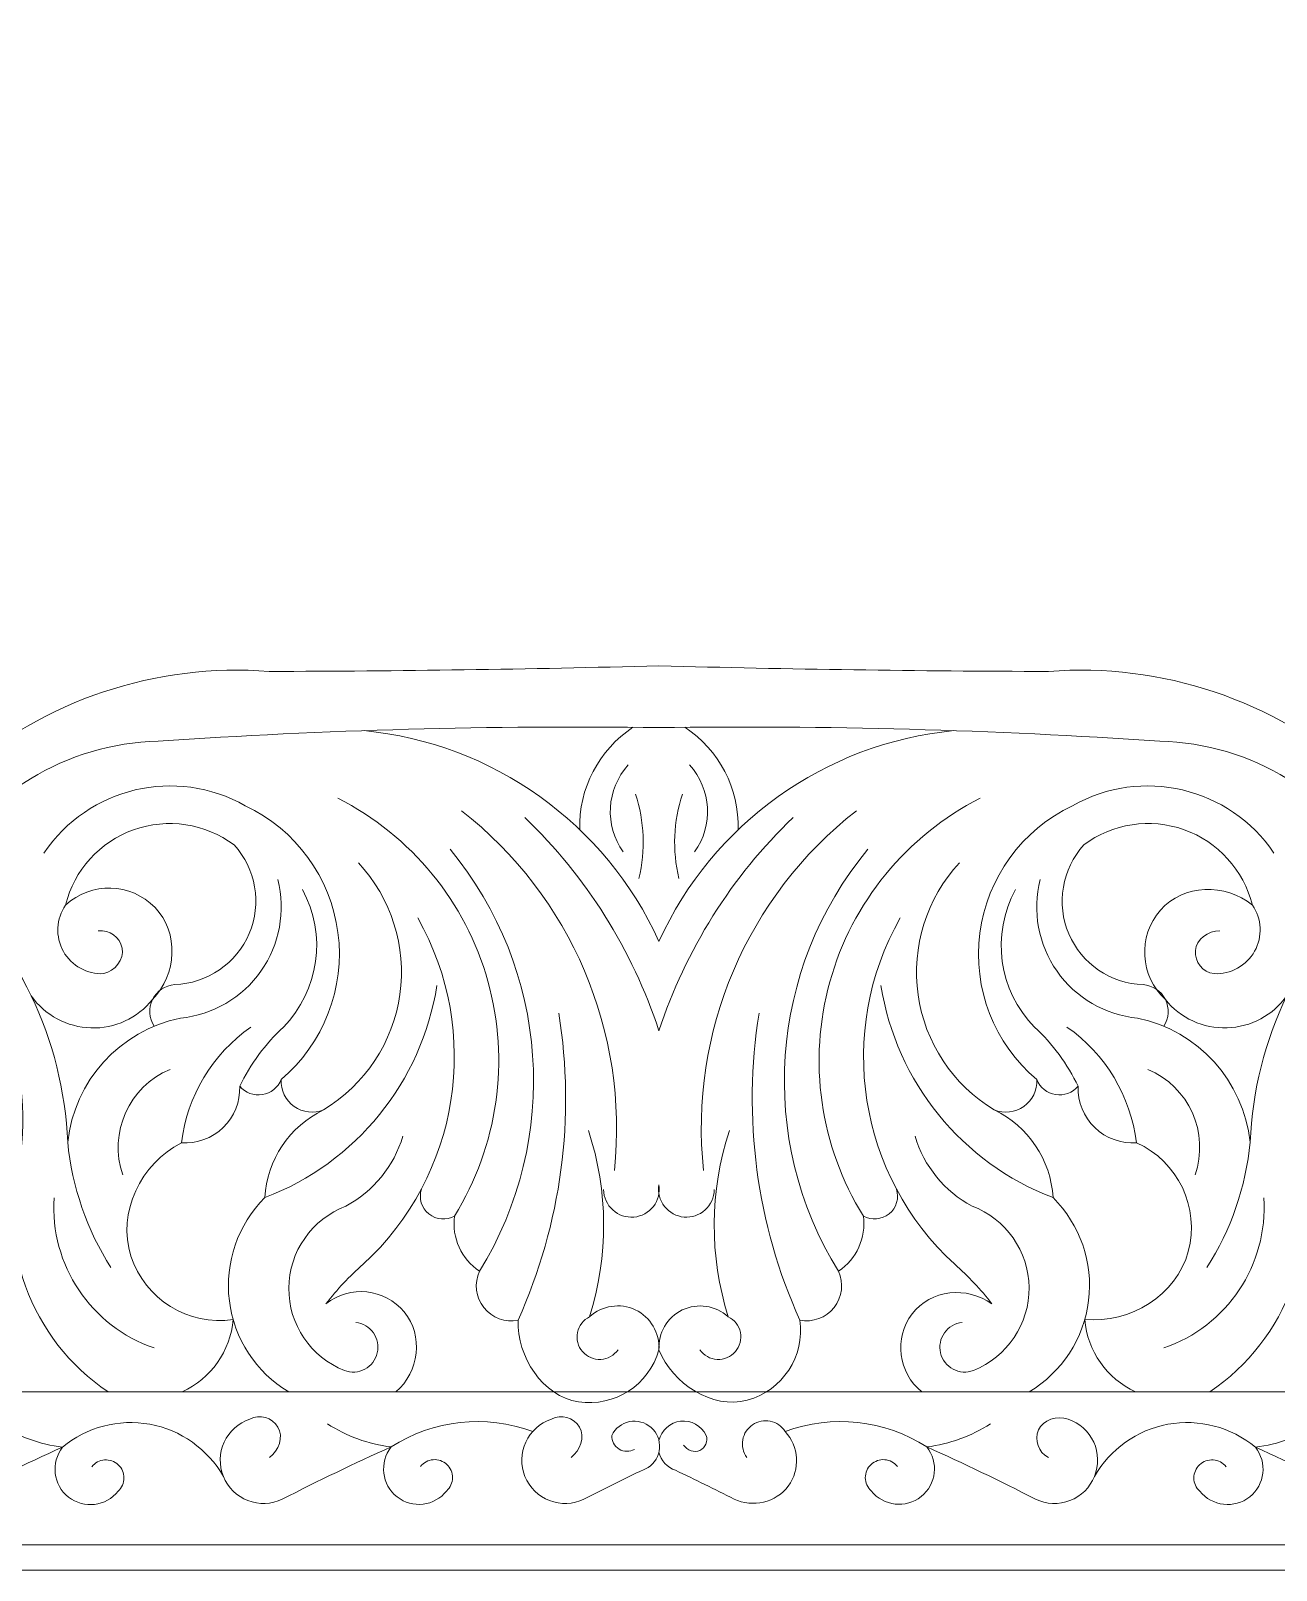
# Model space of a CAD drawing. Header units: millimetres. Extents: x 4613 to 4857, y 4354 to 4620.
# Drawn here: x 4690.4 to 4739.7, y 4497.8 to 4558.8 of the extents above; entities that cross this region are included whole.
import ezdxf

# ---------------------------------------------------------------- set-up
doc = ezdxf.new("R2010")
doc.units = ezdxf.units.MM
doc.header["$MEASUREMENT"] = 0
doc.layers.add('Layer 1', color=18, linetype='Continuous', true_color=0x000000)

msp = doc.modelspace()

# ---------------------------------------------------------------- linework, layer by layer
at = {"layer": 'Layer 1', "lineweight": 9}
for points, knots in [([(4613.246, 4619.823), (4613.246, 4619.823), (4857.246, 4619.823), (4857.246, 4619.823), (4857.246, 4619.823), (4857.246, 4497.823), (4857.246, 4497.823), (4857.246, 4497.823), (4613.246, 4497.823), (4613.246, 4497.823), (4613.246, 4497.823), (4613.246, 4619.823), (4613.246, 4619.823)], [0, 0, 0, 0, 0.25, 0.25, 0.25, 0.5, 0.5, 0.5, 0.75, 0.75, 0.75, 1, 1, 1, 1]), ([(4698.858, 4528.115), (4700.857, 4527.172), (4702.24, 4525.278), (4702.53, 4523.086), (4702.82, 4520.895), (4701.962, 4518.693), (4700.277, 4517.263)], [0, 0, 0, 0, 0.333333, 0.333333, 0.333333, 1, 1, 1, 1]), ([(4702.524, 4528.413), (4705.433, 4526.932), (4707.589, 4524.301), (4708.469, 4521.158), (4709.349, 4518.015), (4708.863, 4514.632), (4707.146, 4511.856)], [0, 0, 0, 0, 0.333333, 0.333333, 0.333333, 1, 1, 1, 1]), ([(4723.345, 4511.856), (4721.624, 4514.629), (4721.142, 4517.997), (4722.018, 4521.141), (4722.893, 4524.286), (4725.06, 4526.928), (4727.967, 4528.413)], [0, 0, 0, 0, 0.333333, 0.333333, 0.333333, 1, 1, 1, 1]), ([(4730.214, 4517.263), (4728.525, 4518.688), (4727.675, 4520.874), (4727.959, 4523.067), (4728.242, 4525.259), (4729.637, 4527.166), (4731.633, 4528.115)], [0, 0, 0, 0, 0.333333, 0.333333, 0.333333, 1, 1, 1, 1]), ([(4691.735, 4524.179), (4692.077, 4525.561), (4693.088, 4526.681), (4694.429, 4527.162), (4695.769, 4527.643), (4697.271, 4527.414), (4698.414, 4526.565)], [0, 0, 0, 0, 0.333333, 0.333333, 0.333333, 1, 1, 1, 1]), ([(4732.077, 4526.565), (4733.218, 4527.417), (4734.709, 4527.643), (4736.051, 4527.166), (4737.393, 4526.689), (4738.41, 4525.56), (4738.756, 4524.179)], [0, 0, 0, 0, 0.333333, 0.333333, 0.333333, 1, 1, 1, 1]), ([(4698.414, 4526.565), (4699.28, 4525.61), (4699.514, 4524.241), (4699.014, 4523.053), (4698.514, 4521.866), (4697.351, 4521.075), (4696.064, 4521.028)], [0, 0, 0, 0, 0.333333, 0.333333, 0.333333, 1, 1, 1, 1]), ([(4734.428, 4521.028), (4733.14, 4521.068), (4731.992, 4521.851), (4731.485, 4523.035), (4730.978, 4524.22), (4731.217, 4525.605), (4732.077, 4526.565)], [0, 0, 0, 0, 0.333333, 0.333333, 0.333333, 1, 1, 1, 1]), ([(4703.337, 4525.856), (4704.642, 4524.453), (4705.246, 4522.537), (4704.982, 4520.64), (4704.717, 4518.742), (4703.601, 4517.059), (4701.962, 4516.067)], [0, 0, 0, 0, 0.333333, 0.333333, 0.333333, 1, 1, 1, 1]), ([(4728.529, 4516.067), (4726.888, 4517.056), (4725.78, 4518.731), (4725.511, 4520.628), (4725.243, 4522.525), (4725.852, 4524.451), (4727.154, 4525.856)], [0, 0, 0, 0, 0.333333, 0.333333, 0.333333, 1, 1, 1, 1]), ([(4691.735, 4524.179), (4692.749, 4525.112), (4694.321, 4525.069), (4695.282, 4524.081), (4696.243, 4523.093), (4696.144, 4521.424), (4695.182, 4520.436)], [0, 0, 0, 0, 0.333333, 0.333333, 0.333333, 1, 1, 1, 1]), ([(4700.144, 4525.191), (4700.461, 4523.942), (4700.218, 4522.617), (4699.478, 4521.562), (4698.739, 4520.507), (4697.568, 4519.826), (4696.286, 4519.699)], [0, 0, 0, 0, 0.333333, 0.333333, 0.333333, 1, 1, 1, 1]), ([(4734.206, 4519.699), (4732.923, 4519.824), (4731.759, 4520.502), (4731.017, 4521.556), (4730.276, 4522.61), (4730.032, 4523.942), (4730.347, 4525.191)], [0, 0, 0, 0, 0.333333, 0.333333, 0.333333, 1, 1, 1, 1]), ([(4735.309, 4520.436), (4734.295, 4521.37), (4734.21, 4522.941), (4735.115, 4523.98), (4736.021, 4525.018), (4737.693, 4525.056), (4738.756, 4524.179)], [0, 0, 0, 0, 0.333333, 0.333333, 0.333333, 1, 1, 1, 1]), ([(4693.251, 4521.462), (4692.593, 4521.428), (4691.972, 4521.77), (4691.649, 4522.344), (4691.326, 4522.919), (4691.363, 4523.635), (4691.735, 4524.179)], [0, 0, 0, 0, 0.333333, 0.333333, 0.333333, 1, 1, 1, 1]), ([(4738.756, 4524.179), (4739.131, 4523.637), (4739.166, 4522.929), (4738.847, 4522.352), (4738.527, 4521.776), (4737.899, 4521.431), (4737.24, 4521.462)], [0, 0, 0, 0, 0.333333, 0.333333, 0.333333, 1, 1, 1, 1]), ([(4693.028, 4523.155), (4693.477, 4523.214), (4693.894, 4522.912), (4693.978, 4522.466), (4694.062, 4522.021), (4693.691, 4521.571), (4693.251, 4521.462)], [0, 0, 0, 0, 0.333333, 0.333333, 0.333333, 1, 1, 1, 1]), ([(4737.24, 4521.462), (4736.791, 4521.522), (4736.467, 4521.922), (4736.501, 4522.373), (4736.535, 4522.825), (4737.01, 4523.164), (4737.463, 4523.155)], [0, 0, 0, 0, 0.333333, 0.333333, 0.333333, 1, 1, 1, 1]), ([(4695.245, 4519.376), (4695.037, 4519.693), (4695.013, 4520.096), (4695.18, 4520.435), (4695.348, 4520.774), (4695.686, 4521), (4696.064, 4521.028)], [0, 0, 0, 0, 0.333333, 0.333333, 0.333333, 1, 1, 1, 1]), ([(4734.428, 4521.028), (4734.805, 4521.001), (4735.141, 4520.777), (4735.309, 4520.438), (4735.478, 4520.1), (4735.453, 4519.694), (4735.246, 4519.376)], [0, 0, 0, 0, 0.333333, 0.333333, 0.333333, 1, 1, 1, 1]), ([(4695.182, 4520.436), (4694.59, 4519.699), (4693.687, 4519.283), (4692.742, 4519.311), (4691.797, 4519.34), (4690.916, 4519.815), (4690.37, 4520.587)], [0, 0, 0, 0, 0.333333, 0.333333, 0.333333, 1, 1, 1, 1]), ([(4740.122, 4520.587), (4739.577, 4519.814), (4738.701, 4519.342), (4737.756, 4519.312), (4736.811, 4519.281), (4735.903, 4519.701), (4735.309, 4520.436)], [0, 0, 0, 0, 0.333333, 0.333333, 0.333333, 1, 1, 1, 1]), ([(4700.277, 4517.263), (4700.149, 4516.949), (4699.867, 4516.724), (4699.533, 4516.669), (4699.198, 4516.615), (4698.857, 4516.74), (4698.636, 4516.997)], [0, 0, 0, 0, 0.333333, 0.333333, 0.333333, 1, 1, 1, 1]), ([(4701.962, 4516.067), (4701.575, 4515.906), (4701.133, 4515.956), (4700.791, 4516.198), (4700.449, 4516.44), (4700.255, 4516.844), (4700.277, 4517.263)], [0, 0, 0, 0, 0.333333, 0.333333, 0.333333, 1, 1, 1, 1]), ([(4730.214, 4517.263), (4730.238, 4516.844), (4730.045, 4516.443), (4729.704, 4516.2), (4729.362, 4515.957), (4728.916, 4515.907), (4728.529, 4516.067)], [0, 0, 0, 0, 0.333333, 0.333333, 0.333333, 1, 1, 1, 1]), ([(4731.855, 4516.997), (4731.635, 4516.74), (4731.296, 4516.615), (4730.962, 4516.669), (4730.627, 4516.723), (4730.343, 4516.949), (4730.214, 4517.263)], [0, 0, 0, 0, 0.333333, 0.333333, 0.333333, 1, 1, 1, 1]), ([(4698.636, 4516.997), (4698.66, 4516.384), (4698.422, 4515.79), (4697.981, 4515.363), (4697.541, 4514.936), (4696.937, 4514.716), (4696.325, 4514.758)], [0, 0, 0, 0, 0.333333, 0.333333, 0.333333, 1, 1, 1, 1]), ([(4734.166, 4514.758), (4733.555, 4514.715), (4732.953, 4514.934), (4732.512, 4515.36), (4732.071, 4515.787), (4731.832, 4516.384), (4731.855, 4516.997)], [0, 0, 0, 0, 0.333333, 0.333333, 0.333333, 1, 1, 1, 1]), ([(4698.378, 4507.758), (4696.594, 4507.491), (4694.879, 4508.555), (4694.327, 4510.272), (4693.775, 4511.99), (4694.719, 4513.936), (4696.325, 4514.758)], [0, 0, 0, 0, 0.333333, 0.333333, 0.333333, 1, 1, 1, 1]), ([(4734.166, 4514.758), (4735.812, 4514.02), (4736.681, 4512.198), (4736.218, 4510.454), (4735.755, 4508.711), (4733.909, 4507.583), (4732.113, 4507.758)], [0, 0, 0, 0, 0.333333, 0.333333, 0.333333, 1, 1, 1, 1]), ([(4707.146, 4511.856), (4706.822, 4511.674), (4706.419, 4511.708), (4706.13, 4511.941), (4705.84, 4512.174), (4705.724, 4512.567), (4705.833, 4512.923)], [0, 0, 0, 0, 0.333333, 0.333333, 0.333333, 1, 1, 1, 1]), ([(4715.246, 4513.092), (4715.295, 4512.789), (4715.216, 4512.48), (4715.028, 4512.238), (4714.84, 4511.996), (4714.558, 4511.843), (4714.253, 4511.816), (4713.947, 4511.79), (4713.645, 4511.891), (4713.418, 4512.097), (4713.19, 4512.303), (4713.059, 4512.595), (4713.055, 4512.902)], [0, 0, 0, 0, 0.2, 0.2, 0.2, 0.4, 0.4, 0.4, 0.6, 0.6, 0.6, 1, 1, 1, 1]), ([(4717.436, 4512.902), (4717.433, 4512.595), (4717.302, 4512.304), (4717.075, 4512.098), (4716.848, 4511.892), (4716.544, 4511.79), (4716.239, 4511.816), (4715.933, 4511.842), (4715.652, 4511.995), (4715.464, 4512.236), (4715.276, 4512.478), (4715.197, 4512.789), (4715.246, 4513.092)], [0, 0, 0, 0, 0.2, 0.2, 0.2, 0.4, 0.4, 0.4, 0.6, 0.6, 0.6, 1, 1, 1, 1]), ([(4724.659, 4512.923), (4724.771, 4512.568), (4724.655, 4512.181), (4724.367, 4511.946), (4724.079, 4511.71), (4723.671, 4511.677), (4723.345, 4511.856)], [0, 0, 0, 0, 0.333333, 0.333333, 0.333333, 1, 1, 1, 1]), ([(4700.579, 4504.888), (4699.28, 4505.665), (4698.411, 4506.998), (4698.225, 4508.5), (4698.038, 4510.002), (4698.562, 4511.514), (4699.631, 4512.585)], [0, 0, 0, 0, 0.333333, 0.333333, 0.333333, 1, 1, 1, 1]), ([(4702.785, 4505.735), (4701.449, 4506.266), (4700.574, 4507.561), (4700.58, 4508.999), (4700.587, 4510.438), (4701.5, 4511.735), (4702.841, 4512.254)], [0, 0, 0, 0, 0.333333, 0.333333, 0.333333, 1, 1, 1, 1]), ([(4727.65, 4512.254), (4728.995, 4511.746), (4729.892, 4510.466), (4729.911, 4509.028), (4729.929, 4507.59), (4729.038, 4506.277), (4727.706, 4505.735)], [0, 0, 0, 0, 0.333333, 0.333333, 0.333333, 1, 1, 1, 1]), ([(4730.86, 4512.585), (4731.932, 4511.516), (4732.451, 4510.013), (4732.268, 4508.51), (4732.085, 4507.007), (4731.21, 4505.668), (4729.913, 4504.888)], [0, 0, 0, 0, 0.333333, 0.333333, 0.333333, 1, 1, 1, 1]), ([(4702.054, 4508.377), (4703.003, 4509.13), (4704.38, 4508.988), (4705.153, 4508.055), (4705.927, 4507.123), (4705.74, 4505.682), (4704.825, 4504.888)], [0, 0, 0, 0, 0.333333, 0.333333, 0.333333, 1, 1, 1, 1]), ([(4709.664, 4507.732), (4709.155, 4507.63), (4708.631, 4507.821), (4708.308, 4508.228), (4707.985, 4508.635), (4707.92, 4509.195), (4708.135, 4509.667)], [0, 0, 0, 0, 0.333333, 0.333333, 0.333333, 1, 1, 1, 1]), ([(4722.356, 4509.667), (4722.573, 4509.196), (4722.508, 4508.642), (4722.187, 4508.233), (4721.866, 4507.825), (4721.337, 4507.632), (4720.827, 4507.732)], [0, 0, 0, 0, 0.333333, 0.333333, 0.333333, 1, 1, 1, 1]), ([(4725.666, 4504.888), (4724.718, 4505.641), (4724.545, 4507.015), (4725.278, 4507.98), (4726.011, 4508.945), (4727.457, 4509.089), (4728.438, 4508.377)], [0, 0, 0, 0, 0.333333, 0.333333, 0.333333, 1, 1, 1, 1]), ([(4712.499, 4507.864), (4712.99, 4508.316), (4713.706, 4508.425), (4714.309, 4508.14), (4714.913, 4507.855), (4715.283, 4507.22), (4715.246, 4506.554)], [0, 0, 0, 0, 0.333333, 0.333333, 0.333333, 1, 1, 1, 1]), ([(4715.246, 4506.554), (4715.204, 4507.22), (4715.569, 4507.845), (4716.17, 4508.135), (4716.772, 4508.424), (4717.498, 4508.312), (4717.992, 4507.864)], [0, 0, 0, 0, 0.333333, 0.333333, 0.333333, 1, 1, 1, 1]), ([(4703.234, 4507.638), (4703.514, 4507.608), (4703.769, 4507.459), (4703.932, 4507.229), (4704.095, 4506.998), (4704.152, 4506.707), (4704.087, 4506.433), (4704.023, 4506.158), (4703.843, 4505.924), (4703.594, 4505.79), (4703.346, 4505.657), (4703.05, 4505.637), (4702.785, 4505.735)], [0, 0, 0, 0, 0.2, 0.2, 0.2, 0.4, 0.4, 0.4, 0.6, 0.6, 0.6, 1, 1, 1, 1]), ([(4715.246, 4506.554), (4714.858, 4505.162), (4713.491, 4504.278), (4712.062, 4504.496), (4710.633, 4504.714), (4709.62, 4506.287), (4709.664, 4507.732)], [0, 0, 0, 0, 0.333333, 0.333333, 0.333333, 1, 1, 1, 1]), ([(4713.625, 4506.56), (4713.469, 4506.333), (4713.216, 4506.191), (4712.941, 4506.176), (4712.667, 4506.161), (4712.399, 4506.275), (4712.219, 4506.484), (4712.039, 4506.692), (4711.965, 4506.972), (4712.02, 4507.242), (4712.074, 4507.512), (4712.253, 4507.742), (4712.499, 4507.864)], [0, 0, 0, 0, 0.2, 0.2, 0.2, 0.4, 0.4, 0.4, 0.6, 0.6, 0.6, 1, 1, 1, 1]), ([(4720.827, 4507.732), (4721.035, 4506.301), (4720.142, 4504.941), (4718.746, 4504.563), (4717.351, 4504.185), (4715.789, 4505.215), (4715.246, 4506.554)], [0, 0, 0, 0, 0.333333, 0.333333, 0.333333, 1, 1, 1, 1]), ([(4717.992, 4507.864), (4718.239, 4507.742), (4718.416, 4507.513), (4718.471, 4507.244), (4718.526, 4506.974), (4718.452, 4506.692), (4718.273, 4506.484), (4718.093, 4506.275), (4717.827, 4506.161), (4717.552, 4506.176), (4717.277, 4506.191), (4717.023, 4506.333), (4716.866, 4506.56)], [0, 0, 0, 0, 0.2, 0.2, 0.2, 0.4, 0.4, 0.4, 0.6, 0.6, 0.6, 1, 1, 1, 1]), ([(4727.706, 4505.735), (4727.441, 4505.637), (4727.147, 4505.656), (4726.898, 4505.789), (4726.649, 4505.923), (4726.469, 4506.158), (4726.404, 4506.433), (4726.339, 4506.707), (4726.395, 4506.997), (4726.558, 4507.227), (4726.721, 4507.458), (4726.977, 4507.607), (4727.258, 4507.638)], [0, 0, 0, 0, 0.2, 0.2, 0.2, 0.4, 0.4, 0.4, 0.6, 0.6, 0.6, 1, 1, 1, 1]), ([(4691.616, 4502.699), (4692.576, 4503.497), (4693.841, 4503.83), (4695.07, 4503.607), (4696.3, 4503.384), (4697.371, 4502.622), (4697.99, 4501.537)], [0, 0, 0, 0, 0.333333, 0.333333, 0.333333, 1, 1, 1, 1]), ([(4700.322, 4500.638), (4699.896, 4500.432), (4699.404, 4500.412), (4698.962, 4500.581), (4698.521, 4500.751), (4698.168, 4501.098), (4697.99, 4501.537), (4697.811, 4501.975), (4697.822, 4502.467), (4698.02, 4502.897), (4698.217, 4503.327), (4698.586, 4503.657), (4699.035, 4503.807)], [0, 0, 0, 0, 0.2, 0.2, 0.2, 0.4, 0.4, 0.4, 0.6, 0.6, 0.6, 1, 1, 1, 1]), ([(4699.035, 4503.807), (4699.431, 4504.011), (4699.918, 4503.875), (4700.151, 4503.496), (4700.385, 4503.116), (4700.177, 4502.553), (4699.816, 4502.291)], [0, 0, 0, 0, 0.333333, 0.333333, 0.333333, 1, 1, 1, 1]), ([(4712.27, 4500.638), (4711.844, 4500.432), (4711.352, 4500.412), (4710.91, 4500.581), (4710.468, 4500.751), (4710.116, 4501.098), (4709.938, 4501.537), (4709.759, 4501.975), (4709.77, 4502.467), (4709.968, 4502.897), (4710.165, 4503.327), (4710.534, 4503.657), (4710.983, 4503.807)], [0, 0, 0, 0, 0.2, 0.2, 0.2, 0.4, 0.4, 0.4, 0.6, 0.6, 0.6, 1, 1, 1, 1]), ([(4710.983, 4503.807), (4711.379, 4504.011), (4711.866, 4503.875), (4712.099, 4503.496), (4712.333, 4503.116), (4712.125, 4502.553), (4711.764, 4502.291)], [0, 0, 0, 0, 0.333333, 0.333333, 0.333333, 1, 1, 1, 1]), ([(4713.377, 4503.166), (4713.512, 4503.447), (4713.772, 4503.649), (4714.078, 4503.71), (4714.384, 4503.772), (4714.702, 4503.685), (4714.936, 4503.478), (4715.17, 4503.271), (4715.293, 4502.967), (4715.27, 4502.656), (4715.246, 4502.345), (4715.076, 4502.061), (4714.814, 4501.892)], [0, 0, 0, 0, 0.2, 0.2, 0.2, 0.4, 0.4, 0.4, 0.6, 0.6, 0.6, 1, 1, 1, 1]), ([(4715.246, 4502.96), (4715.34, 4503.371), (4715.683, 4503.678), (4716.102, 4503.726), (4716.521, 4503.774), (4716.929, 4503.545), (4717.115, 4503.166)], [0, 0, 0, 0, 0.333333, 0.333333, 0.333333, 1, 1, 1, 1]), ([(4718.727, 4502.291), (4718.582, 4502.492), (4718.525, 4502.743), (4718.567, 4502.987), (4718.61, 4503.231), (4718.751, 4503.448), (4718.956, 4503.588), (4719.161, 4503.727), (4719.414, 4503.777), (4719.656, 4503.727), (4719.899, 4503.678), (4720.112, 4503.53), (4720.245, 4503.322)], [0, 0, 0, 0, 0.2, 0.2, 0.2, 0.4, 0.4, 0.4, 0.6, 0.6, 0.6, 1, 1, 1, 1]), ([(4730.675, 4502.291), (4730.279, 4502.496), (4730.107, 4502.971), (4730.281, 4503.381), (4730.454, 4503.792), (4731.034, 4503.949), (4731.456, 4503.807)], [0, 0, 0, 0, 0.333333, 0.333333, 0.333333, 1, 1, 1, 1]), ([(4731.456, 4503.807), (4731.905, 4503.657), (4732.272, 4503.329), (4732.47, 4502.899), (4732.669, 4502.47), (4732.679, 4501.975), (4732.502, 4501.537), (4732.324, 4501.098), (4731.973, 4500.753), (4731.531, 4500.582), (4731.09, 4500.412), (4730.596, 4500.433), (4730.169, 4500.638)], [0, 0, 0, 0, 0.2, 0.2, 0.2, 0.4, 0.4, 0.4, 0.6, 0.6, 0.6, 1, 1, 1, 1]), ([(4732.502, 4501.537), (4733.119, 4502.623), (4734.185, 4503.38), (4735.413, 4503.606), (4736.642, 4503.831), (4737.914, 4503.496), (4738.876, 4502.699)], [0, 0, 0, 0, 0.333333, 0.333333, 0.333333, 1, 1, 1, 1]), ([(4714.277, 4502.611), (4714.086, 4502.503), (4713.851, 4502.508), (4713.664, 4502.623), (4713.477, 4502.737), (4713.367, 4502.947), (4713.377, 4503.166)], [0, 0, 0, 0, 0.333333, 0.333333, 0.333333, 1, 1, 1, 1]), ([(4717.115, 4503.166), (4717.196, 4502.935), (4717.092, 4502.679), (4716.872, 4502.57), (4716.653, 4502.461), (4716.361, 4502.575), (4716.225, 4502.779)], [0, 0, 0, 0, 0.333333, 0.333333, 0.333333, 1, 1, 1, 1]), ([(4720.245, 4503.322), (4720.797, 4502.723), (4720.85, 4501.817), (4720.37, 4501.158), (4719.891, 4500.5), (4718.961, 4500.296), (4718.222, 4500.638)], [0, 0, 0, 0, 0.333333, 0.333333, 0.333333, 1, 1, 1, 1]), ([(4693.819, 4500.955), (4693.34, 4500.349), (4692.461, 4500.244), (4691.852, 4500.72), (4691.244, 4501.195), (4691.144, 4502.087), (4691.616, 4502.699)], [0, 0, 0, 0, 0.333333, 0.333333, 0.333333, 1, 1, 1, 1]), ([(4706.836, 4500.964), (4706.357, 4500.359), (4705.479, 4500.253), (4704.87, 4500.729), (4704.261, 4501.204), (4704.161, 4502.096), (4704.633, 4502.708)], [0, 0, 0, 0, 0.333333, 0.333333, 0.333333, 1, 1, 1, 1]), ([(4725.858, 4502.708), (4726.338, 4502.103), (4726.238, 4501.223), (4725.636, 4500.74), (4725.033, 4500.257), (4724.142, 4500.365), (4723.655, 4500.964)], [0, 0, 0, 0, 0.333333, 0.333333, 0.333333, 1, 1, 1, 1]), ([(4738.876, 4502.699), (4739.355, 4502.093), (4739.256, 4501.214), (4738.653, 4500.731), (4738.05, 4500.247), (4737.159, 4500.355), (4736.672, 4500.955)], [0, 0, 0, 0, 0.333333, 0.333333, 0.333333, 1, 1, 1, 1]), ([(4692.778, 4501.924), (4692.901, 4502.08), (4693.084, 4502.178), (4693.283, 4502.193), (4693.481, 4502.208), (4693.678, 4502.139), (4693.824, 4502.004), (4693.97, 4501.868), (4694.052, 4501.678), (4694.051, 4501.479), (4694.051, 4501.28), (4693.966, 4501.089), (4693.819, 4500.955)], [0, 0, 0, 0, 0.2, 0.2, 0.2, 0.4, 0.4, 0.4, 0.6, 0.6, 0.6, 1, 1, 1, 1]), ([(4705.795, 4501.933), (4705.919, 4502.089), (4706.102, 4502.187), (4706.3, 4502.202), (4706.499, 4502.218), (4706.695, 4502.149), (4706.841, 4502.013), (4706.987, 4501.878), (4707.07, 4501.687), (4707.069, 4501.488), (4707.068, 4501.289), (4706.983, 4501.099), (4706.836, 4500.964)], [0, 0, 0, 0, 0.2, 0.2, 0.2, 0.4, 0.4, 0.4, 0.6, 0.6, 0.6, 1, 1, 1, 1]), ([(4723.655, 4500.964), (4723.508, 4501.098), (4723.423, 4501.288), (4723.422, 4501.487), (4723.421, 4501.686), (4723.504, 4501.877), (4723.65, 4502.013), (4723.796, 4502.149), (4723.991, 4502.218), (4724.19, 4502.203), (4724.389, 4502.188), (4724.572, 4502.089), (4724.696, 4501.933)], [0, 0, 0, 0, 0.2, 0.2, 0.2, 0.4, 0.4, 0.4, 0.6, 0.6, 0.6, 1, 1, 1, 1]), ([(4736.672, 4500.955), (4736.525, 4501.089), (4736.441, 4501.279), (4736.44, 4501.478), (4736.439, 4501.677), (4736.522, 4501.868), (4736.668, 4502.004), (4736.813, 4502.14), (4737.009, 4502.208), (4737.207, 4502.193), (4737.406, 4502.178), (4737.59, 4502.08), (4737.713, 4501.924)], [0, 0, 0, 0, 0.2, 0.2, 0.2, 0.4, 0.4, 0.4, 0.6, 0.6, 0.6, 1, 1, 1, 1])]:
    msp.add_open_spline(points, degree=3, knots=knots, dxfattribs=at)
for points in [[(4687.509, 4529.319), (4690.881, 4532.3), (4695.322, 4533.786), (4699.809, 4533.437)], [(4715.246, 4533.659), (4710.101, 4533.523), (4704.955, 4533.449), (4699.809, 4533.437)], [(4730.682, 4533.437), (4725.536, 4533.449), (4720.39, 4533.523), (4715.246, 4533.659)], [(4730.682, 4533.437), (4735.17, 4533.787), (4739.609, 4532.299), (4742.982, 4529.319)], [(4695.4, 4530.672), (4702.005, 4531.122), (4708.626, 4531.302), (4715.246, 4531.212)], [(4703.561, 4531.091), (4708.666, 4530.596), (4713.121, 4527.41), (4715.246, 4522.742)], [(4712.11, 4527.165), (4712.059, 4528.792), (4712.859, 4530.329), (4714.218, 4531.223)], [(4715.246, 4531.212), (4721.865, 4531.302), (4728.486, 4531.122), (4735.092, 4530.672)], [(4715.246, 4522.742), (4717.368, 4527.411), (4721.826, 4530.593), (4726.93, 4531.091)], [(4716.273, 4531.223), (4717.633, 4530.329), (4718.431, 4528.792), (4718.382, 4527.165)], [(4686.74, 4525.347), (4688.451, 4528.556), (4691.764, 4530.591), (4695.4, 4530.672)], [(4735.092, 4530.672), (4738.727, 4530.593), (4742.039, 4528.555), (4743.752, 4525.347)], [(4690.879, 4526.237), (4692.635, 4528.853), (4696.117, 4529.67), (4698.858, 4528.115)], [(4713.832, 4526.284), (4713.079, 4527.335), (4713.162, 4528.772), (4714.03, 4529.731)], [(4716.461, 4529.731), (4717.33, 4528.772), (4717.412, 4527.336), (4716.659, 4526.284)], [(4731.633, 4528.115), (4734.373, 4529.673), (4737.853, 4528.851), (4739.613, 4526.237)], [(4714.313, 4528.572), (4714.673, 4527.497), (4714.722, 4526.341), (4714.454, 4525.238)], [(4716.037, 4525.238), (4715.769, 4526.341), (4715.818, 4527.497), (4716.178, 4528.572)], [(4707.42, 4527.917), (4711.766, 4524.533), (4714.056, 4519.139), (4713.479, 4513.661)], [(4709.933, 4527.648), (4712.369, 4525.307), (4714.193, 4522.403), (4715.246, 4519.193)], [(4715.246, 4519.193), (4716.298, 4522.403), (4718.123, 4525.307), (4720.558, 4527.648)], [(4717.012, 4513.661), (4716.433, 4519.139), (4718.727, 4524.531), (4723.071, 4527.917)], [(4706.968, 4526.388), (4710.905, 4521.646), (4711.372, 4514.913), (4708.135, 4509.667)], [(4722.356, 4509.667), (4719.116, 4514.911), (4719.589, 4521.644), (4723.523, 4526.388)], [(4686.74, 4525.347), (4689.813, 4522.673), (4691.651, 4518.849), (4691.822, 4514.779)], [(4738.669, 4514.779), (4738.839, 4518.849), (4740.679, 4522.673), (4743.752, 4525.347)], [(4701.12, 4524.793), (4702.096, 4523.01), (4701.788, 4520.796), (4700.366, 4519.344)], [(4730.125, 4519.344), (4728.702, 4520.795), (4728.397, 4523.009), (4729.371, 4524.793)], [(4686.545, 4523.84), (4689.497, 4521.027), (4690.699, 4516.834), (4689.688, 4512.883)], [(4705.687, 4523.67), (4708.252, 4519.153), (4707.352, 4513.458), (4703.527, 4509.944)], [(4726.964, 4509.944), (4723.136, 4513.455), (4722.243, 4519.151), (4724.804, 4523.67)], [(4706.449, 4520.996), (4705.848, 4517.175), (4703.245, 4513.966), (4699.631, 4512.585)], [(4730.86, 4512.585), (4727.246, 4513.964), (4724.645, 4517.175), (4724.043, 4520.996)], [(4691.822, 4514.779), (4692.081, 4517.214), (4693.888, 4519.203), (4696.286, 4519.699)], [(4711.28, 4519.892), (4711.941, 4515.769), (4711.378, 4511.54), (4709.664, 4507.732)], [(4720.827, 4507.732), (4719.112, 4511.54), (4718.551, 4515.769), (4719.211, 4519.892)], [(4734.206, 4519.699), (4736.604, 4519.205), (4738.409, 4517.214), (4738.669, 4514.779)], [(4696.325, 4514.758), (4696.552, 4516.607), (4697.554, 4518.275), (4699.08, 4519.344)], [(4698.636, 4516.997), (4699.061, 4517.881), (4699.648, 4518.677), (4700.366, 4519.344)], [(4730.125, 4519.344), (4730.844, 4518.677), (4731.43, 4517.881), (4731.855, 4516.997)], [(4731.412, 4519.344), (4732.937, 4518.275), (4733.939, 4516.607), (4734.166, 4514.758)], [(4694.004, 4513.485), (4693.426, 4515.153), (4694.247, 4516.985), (4695.875, 4517.667)], [(4734.616, 4517.667), (4736.245, 4516.987), (4737.064, 4515.154), (4736.487, 4513.485)], [(4699.631, 4512.585), (4699.716, 4514.083), (4700.61, 4515.418), (4701.962, 4516.067)], [(4728.529, 4516.067), (4729.882, 4515.418), (4730.775, 4514.083), (4730.86, 4512.585)], [(4712.455, 4515.24), (4713.24, 4512.847), (4713.256, 4510.266), (4712.499, 4507.864)], [(4717.992, 4507.864), (4717.235, 4510.266), (4717.251, 4512.847), (4718.037, 4515.24)], [(4693.535, 4509.812), (4692.582, 4511.309), (4691.994, 4513.012), (4691.822, 4514.779)], [(4705.1, 4515.018), (4704.747, 4513.833), (4703.933, 4512.837), (4702.841, 4512.254)], [(4727.65, 4512.254), (4726.558, 4512.837), (4725.745, 4513.833), (4725.391, 4515.018)], [(4738.669, 4514.779), (4738.497, 4513.012), (4737.91, 4511.309), (4736.956, 4509.812)], [(4693.423, 4504.888), (4690.336, 4506.968), (4688.942, 4510.804), (4689.966, 4514.382)], [(4740.526, 4514.382), (4741.552, 4510.805), (4740.154, 4506.97), (4737.069, 4504.888)], [(4695.248, 4506.63), (4692.736, 4507.486), (4691.11, 4509.925), (4691.28, 4512.573)], [(4739.211, 4512.573), (4739.383, 4509.925), (4737.755, 4507.488), (4735.244, 4506.63)], [(4708.135, 4509.667), (4707.416, 4510.149), (4707.033, 4510.998), (4707.146, 4511.856)], [(4723.345, 4511.856), (4723.459, 4510.998), (4723.075, 4510.149), (4722.356, 4509.667)], [(4702.054, 4508.377), (4702.492, 4508.946), (4702.985, 4509.471), (4703.527, 4509.944)], [(4726.964, 4509.944), (4727.506, 4509.471), (4727.999, 4508.946), (4728.438, 4508.377)], [(4698.378, 4507.758), (4698.269, 4506.51), (4697.499, 4505.415), (4696.362, 4504.888)], [(4734.129, 4504.888), (4732.992, 4505.414), (4732.223, 4506.51), (4732.113, 4507.758)], [(4715.246, 4504.888), (4715.246, 4504.888), (4621.311, 4504.888), (4621.311, 4504.888)], [(4715.246, 4504.888), (4715.246, 4504.888), (4809.181, 4504.888), (4809.181, 4504.888)], [(4704.633, 4502.708), (4706.304, 4503.781), (4708.383, 4504.008), (4710.246, 4503.322)], [(4720.245, 4503.322), (4722.108, 4504.009), (4724.187, 4503.781), (4725.858, 4502.708)], [(4691.616, 4502.699), (4690.716, 4502.809), (4689.852, 4503.122), (4689.092, 4503.616)], [(4704.633, 4502.708), (4703.733, 4502.818), (4702.87, 4503.132), (4702.109, 4503.625)], [(4728.382, 4503.625), (4727.622, 4503.132), (4726.758, 4502.818), (4725.858, 4502.708)], [(4741.4, 4503.616), (4740.639, 4503.122), (4739.776, 4502.809), (4738.876, 4502.699)], [(4687.304, 4500.629), (4688.724, 4501.355), (4690.161, 4502.045), (4691.616, 4502.699)], [(4700.322, 4500.638), (4701.741, 4501.364), (4703.179, 4502.055), (4704.633, 4502.708)], [(4715.906, 4501.784), (4715.575, 4501.892), (4715.325, 4502.165), (4715.246, 4502.503)], [(4725.858, 4502.708), (4727.313, 4502.055), (4728.75, 4501.364), (4730.169, 4500.638)], [(4738.876, 4502.699), (4740.33, 4502.045), (4741.768, 4501.355), (4743.187, 4500.629)], [(4712.27, 4500.638), (4713.111, 4501.069), (4713.96, 4501.487), (4714.814, 4501.892)], [(4715.906, 4501.784), (4716.683, 4501.412), (4717.455, 4501.03), (4718.222, 4500.638)], [(4715.246, 4498.823), (4715.246, 4498.823), (4615.246, 4498.823), (4615.246, 4498.823)], [(4715.246, 4498.823), (4715.246, 4498.823), (4815.246, 4498.823), (4815.246, 4498.823)]]:
    msp.add_open_spline(points, degree=3, dxfattribs=at)

doc.saveas('drawing.dxf')
